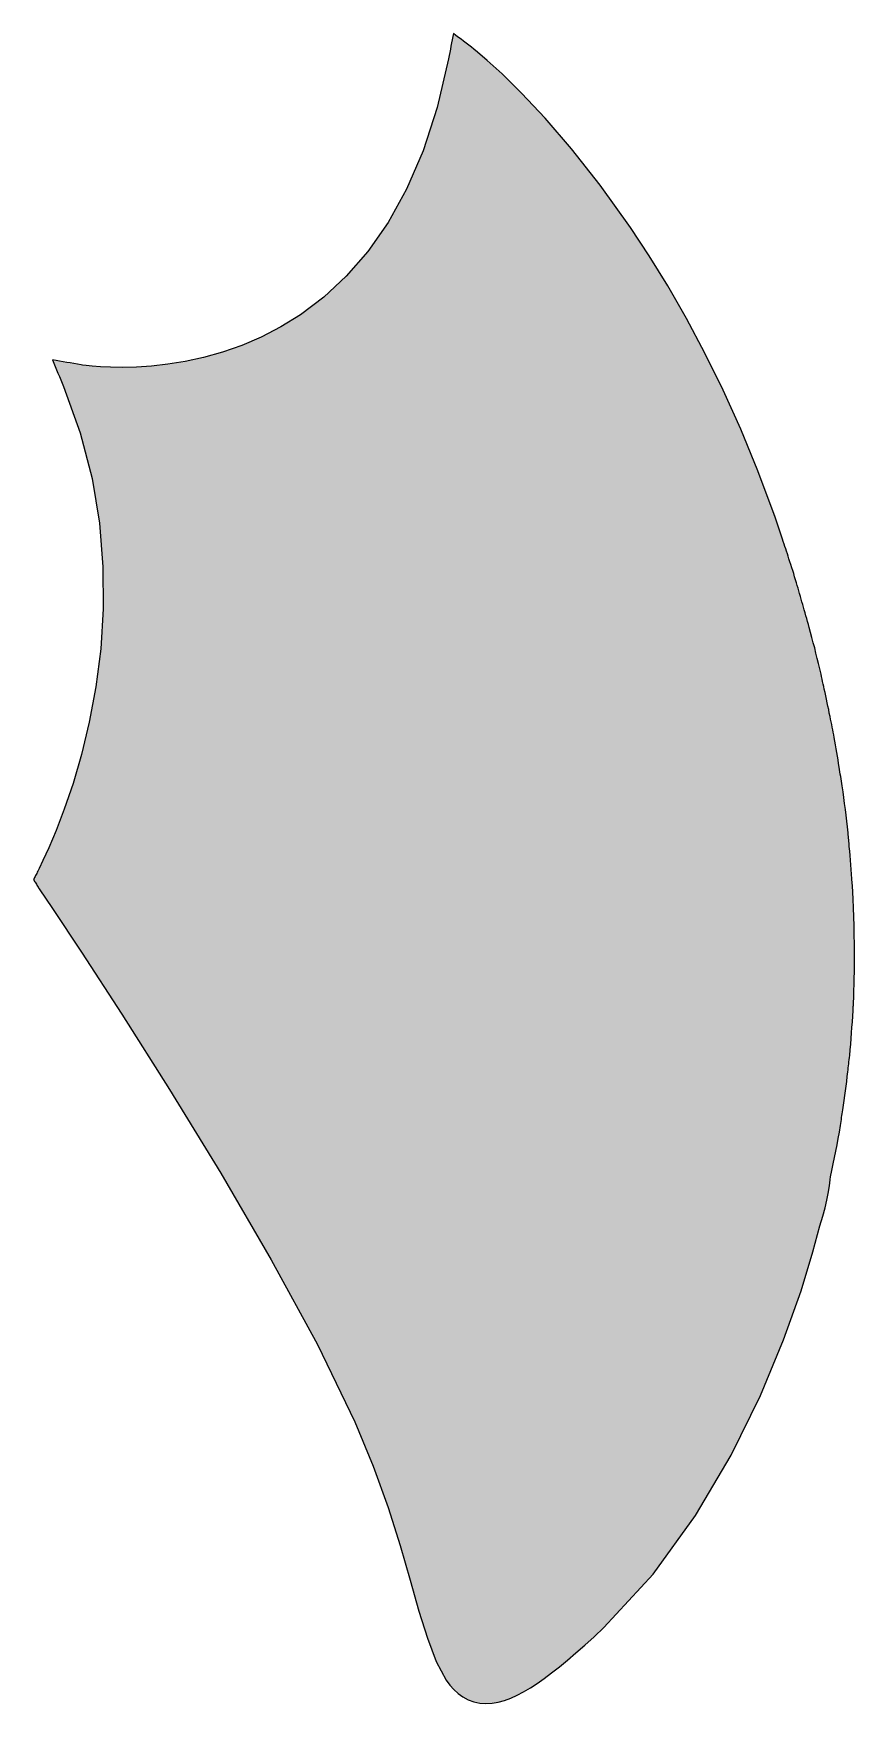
# Model space of a CAD drawing. Extents: x 26.3 to 35.4, y 57.9 to 76.4.
import ezdxf

# ---------------------------------------------------------------- set-up
doc = ezdxf.new("R2010")
doc.units = 0
doc.header["$MEASUREMENT"] = 0
doc.layers.add('HANE', color=7, linetype='CONTINUOUS')

msp = doc.modelspace()

# ---------------------------------------------------------------- hatches: boundary and pattern name
at = {"layer": 'HANE'}
h = msp.add_hatch(color=152, dxfattribs=at)
h.dxf.hatch_style = 2
h.paths.add_polyline_path([(35.379, 66.818), (35.378, 66.843), (35.377, 66.868), (35.375, 66.893), (35.374, 66.917), (35.373, 66.942), (35.371, 66.967), (35.37, 66.992), (35.368, 67.017), (35.365, 67.068), (35.361, 67.119), (35.358, 67.17), (35.354, 67.221), (35.349, 67.272), (35.345, 67.323), (35.341, 67.373), (35.336, 67.424), (35.335, 67.442), (35.333, 67.461), (35.331, 67.479), (35.33, 67.498), (35.328, 67.517), (35.326, 67.536), (35.324, 67.555), (35.322, 67.574), (35.315, 67.64), (35.308, 67.705), (35.3, 67.77), (35.292, 67.835), (35.284, 67.9), (35.276, 67.965), (35.267, 68.029), (35.258, 68.094), (35.253, 68.121), (35.249, 68.147), (35.245, 68.174), (35.241, 68.2), (35.236, 68.225), (35.232, 68.251), (35.228, 68.277), (35.223, 68.302), (35.217, 68.343), (35.211, 68.384), (35.204, 68.425), (35.197, 68.465), (35.19, 68.506), (35.183, 68.547), (35.175, 68.588), (35.168, 68.629), (35.163, 68.658), (35.157, 68.687), (35.152, 68.716), (35.146, 68.745), (35.141, 68.774), (35.135, 68.803), (35.129, 68.833), (35.123, 68.862), (35.115, 68.9), (35.108, 68.939), (35.1, 68.977), (35.092, 69.015), (35.084, 69.053), (35.076, 69.091), (35.068, 69.128), (35.059, 69.166), (35.053, 69.193), (35.047, 69.22), (35.041, 69.248), (35.035, 69.276), (35.029, 69.304), (35.023, 69.332), (35.016, 69.361), (35.009, 69.39), (34.995, 69.448), (34.981, 69.505), (34.967, 69.563), (34.953, 69.62), (34.938, 69.677), (34.923, 69.734), (34.908, 69.791), (34.893, 69.848), (34.884, 69.881), (34.875, 69.913), (34.866, 69.945), (34.857, 69.977), (34.847, 70.009), (34.838, 70.04), (34.829, 70.071), (34.821, 70.101), (34.812, 70.131), (34.804, 70.161), (34.795, 70.191), (34.787, 70.221), (34.778, 70.251), (34.769, 70.281), (34.761, 70.311), (34.752, 70.341), (34.741, 70.375), (34.731, 70.408), (34.721, 70.442), (34.71, 70.475), (34.7, 70.508), (34.689, 70.542), (34.679, 70.574), (34.668, 70.607), (34.66, 70.634), (34.651, 70.662), (34.642, 70.689), (34.633, 70.716), (34.624, 70.742), (34.615, 70.769), (34.606, 70.796), (34.598, 70.822), (34.587, 70.855), (34.576, 70.888), (34.565, 70.922), (34.554, 70.955), (34.542, 70.988), (34.531, 71.022), (34.519, 71.055), (34.508, 71.088), (34.507, 71.089), (34.507, 71.09), (34.507, 71.091), (34.506, 71.092), (34.506, 71.093), (34.506, 71.094), (34.505, 71.095), (34.505, 71.096), (34.325, 71.58), (34.136, 72.039), (33.941, 72.472), (33.74, 72.881), (33.535, 73.264), (33.329, 73.624), (33.123, 73.958), (32.918, 74.269), (32.582, 74.739), (32.265, 75.142), (31.973, 75.481), (31.715, 75.756), (31.5, 75.968), (31.335, 76.119), (31.228, 76.21), (31.188, 76.243), (31.16, 76.264), (31.131, 76.286), (31.103, 76.308), (31.074, 76.33), (31.046, 76.352), (31.018, 76.373), (30.989, 76.395), (30.961, 76.417), (30.954, 76.382), (30.948, 76.347), (30.941, 76.312), (30.934, 76.277), (30.928, 76.242), (30.921, 76.207), (30.914, 76.172), (30.908, 76.137), (30.781, 75.596), (30.625, 75.117), (30.443, 74.694), (30.238, 74.325), (30.015, 74.006), (29.777, 73.732), (29.527, 73.5), (29.271, 73.305), (29.055, 73.171), (28.838, 73.058), (28.622, 72.965), (28.408, 72.891), (28.2, 72.832), (27.998, 72.788), (27.806, 72.757), (27.624, 72.736), (27.457, 72.725), (27.306, 72.722), (27.173, 72.724), (27.061, 72.729), (26.97, 72.737), (26.903, 72.744), (26.861, 72.749), (26.846, 72.751), (26.806, 72.758), (26.767, 72.765), (26.727, 72.772), (26.688, 72.779), (26.648, 72.786), (26.608, 72.793), (26.569, 72.8), (26.529, 72.807), (26.544, 72.77), (26.56, 72.733), (26.575, 72.696), (26.591, 72.658), (26.606, 72.621), (26.622, 72.584), (26.637, 72.547), (26.652, 72.51), (26.837, 71.999), (26.967, 71.494), (27.049, 70.999), (27.088, 70.518), (27.091, 70.054), (27.063, 69.61), (27.009, 69.191), (26.936, 68.8), (26.85, 68.442), (26.757, 68.12), (26.661, 67.838), (26.571, 67.6), (26.49, 67.409), (26.425, 67.268), (26.383, 67.18), (26.368, 67.15), (26.362, 67.139), (26.356, 67.127), (26.35, 67.116), (26.344, 67.105), (26.338, 67.094), (26.332, 67.083), (26.326, 67.072), (26.32, 67.061), (26.326, 67.05), (26.333, 67.039), (26.339, 67.028), (26.346, 67.017), (26.352, 67.007), (26.359, 66.996), (26.365, 66.985), (26.372, 66.974), (26.373, 66.973), (26.373, 66.972), (26.374, 66.97), (26.376, 66.968), (26.377, 66.966), (26.379, 66.963), (26.38, 66.961), (26.382, 66.957), (26.531, 66.737), (26.85, 66.256), (27.296, 65.57), (27.823, 64.737), (28.389, 63.813), (28.948, 62.854), (29.458, 61.918), (29.873, 61.06), (30.075, 60.571), (30.239, 60.114), (30.371, 59.694), (30.483, 59.311), (30.58, 58.968), (30.674, 58.668), (30.772, 58.412), (30.882, 58.203), (30.92, 58.15), (30.964, 58.101), (31.012, 58.057), (31.066, 58.019), (31.124, 57.988), (31.186, 57.964), (31.252, 57.95), (31.32, 57.945), (31.389, 57.949), (31.457, 57.961), (31.526, 57.979), (31.595, 58.005), (31.665, 58.037), (31.737, 58.075), (31.811, 58.119), (31.887, 58.168), (31.965, 58.223), (32.046, 58.285), (32.132, 58.352), (32.221, 58.426), (32.314, 58.506), (32.412, 58.592), (32.515, 58.685), (32.622, 58.785), (33.168, 59.377), (33.637, 60.025), (34.031, 60.694), (34.354, 61.353), (34.61, 61.969), (34.803, 62.509), (34.934, 62.94), (35.009, 63.23), (35.042, 63.335), (35.068, 63.429), (35.088, 63.513), (35.103, 63.587), (35.114, 63.65), (35.121, 63.701), (35.126, 63.742), (35.128, 63.771), (35.143, 63.842), (35.158, 63.913), (35.173, 63.984), (35.187, 64.054), (35.2, 64.125), (35.213, 64.196), (35.226, 64.266), (35.238, 64.337), (35.241, 64.36), (35.245, 64.382), (35.248, 64.404), (35.251, 64.426), (35.255, 64.448), (35.258, 64.469), (35.261, 64.49), (35.264, 64.511), (35.271, 64.563), (35.279, 64.616), (35.286, 64.669), (35.294, 64.721), (35.3, 64.774), (35.307, 64.827), (35.313, 64.879), (35.32, 64.932), (35.322, 64.954), (35.325, 64.976), (35.327, 64.998), (35.33, 65.021), (35.332, 65.043), (35.335, 65.066), (35.337, 65.089), (35.34, 65.112), (35.345, 65.174), (35.351, 65.237), (35.356, 65.299), (35.361, 65.362), (35.365, 65.424), (35.37, 65.487), (35.373, 65.549), (35.377, 65.612), (35.377, 65.618), (35.378, 65.626), (35.378, 65.634), (35.379, 65.644), (35.38, 65.654), (35.381, 65.665), (35.381, 65.678), (35.382, 65.691), (35.385, 65.76), (35.387, 65.83), (35.39, 65.899), (35.391, 65.969), (35.392, 66.038), (35.393, 66.108), (35.394, 66.178), (35.394, 66.247), (35.394, 66.27), (35.393, 66.293), (35.393, 66.316), (35.393, 66.339), (35.392, 66.361), (35.392, 66.383), (35.391, 66.405), (35.391, 66.426), (35.39, 66.475), (35.389, 66.525), (35.388, 66.574), (35.386, 66.622), (35.385, 66.671), (35.383, 66.72), (35.381, 66.769)])

# ---------------------------------------------------------------- linework, layer by layer
msp.add_lwpolyline([(35.379, 66.818), (35.378, 66.843), (35.377, 66.868), (35.375, 66.893), (35.374, 66.917), (35.373, 66.942), (35.371, 66.967), (35.37, 66.992), (35.368, 67.017), (35.365, 67.068), (35.361, 67.119), (35.358, 67.17), (35.354, 67.221), (35.349, 67.272), (35.345, 67.323), (35.341, 67.373), (35.336, 67.424), (35.335, 67.442), (35.333, 67.461), (35.331, 67.479), (35.33, 67.498), (35.328, 67.517), (35.326, 67.536), (35.324, 67.555), (35.322, 67.574), (35.315, 67.64), (35.308, 67.705), (35.3, 67.77), (35.292, 67.835), (35.284, 67.9), (35.276, 67.965), (35.267, 68.029), (35.258, 68.094), (35.253, 68.121), (35.249, 68.147), (35.245, 68.174), (35.241, 68.2), (35.236, 68.225), (35.232, 68.251), (35.228, 68.277), (35.223, 68.302), (35.217, 68.343), (35.211, 68.384), (35.204, 68.425), (35.197, 68.465), (35.19, 68.506), (35.183, 68.547), (35.175, 68.588), (35.168, 68.629), (35.163, 68.658), (35.157, 68.687), (35.152, 68.716), (35.146, 68.745), (35.141, 68.774), (35.135, 68.803), (35.129, 68.833), (35.123, 68.862), (35.115, 68.9), (35.108, 68.939), (35.1, 68.977), (35.092, 69.015), (35.084, 69.053), (35.076, 69.091), (35.068, 69.128), (35.059, 69.166), (35.053, 69.193), (35.047, 69.22), (35.041, 69.248), (35.035, 69.276), (35.029, 69.304), (35.023, 69.332), (35.016, 69.361), (35.009, 69.39), (34.995, 69.448), (34.981, 69.505), (34.967, 69.563), (34.953, 69.62), (34.938, 69.677), (34.923, 69.734), (34.908, 69.791), (34.893, 69.848), (34.884, 69.881), (34.875, 69.913), (34.866, 69.945), (34.857, 69.977), (34.847, 70.009), (34.838, 70.04), (34.829, 70.071), (34.821, 70.101), (34.812, 70.131), (34.804, 70.161), (34.795, 70.191), (34.787, 70.221), (34.778, 70.251), (34.769, 70.281), (34.761, 70.311), (34.752, 70.341), (34.741, 70.375), (34.731, 70.408), (34.721, 70.442), (34.71, 70.475), (34.7, 70.508), (34.689, 70.542), (34.679, 70.574), (34.668, 70.607), (34.66, 70.634), (34.651, 70.662), (34.642, 70.689), (34.633, 70.716), (34.624, 70.742), (34.615, 70.769), (34.606, 70.796), (34.598, 70.822), (34.587, 70.855), (34.576, 70.888), (34.565, 70.922), (34.554, 70.955), (34.542, 70.988), (34.531, 71.022), (34.519, 71.055), (34.508, 71.088), (34.507, 71.089), (34.507, 71.09), (34.507, 71.091), (34.506, 71.092), (34.506, 71.093), (34.506, 71.094), (34.505, 71.095), (34.505, 71.096), (34.325, 71.58), (34.136, 72.039), (33.941, 72.472), (33.74, 72.881), (33.535, 73.264), (33.329, 73.624), (33.123, 73.958), (32.918, 74.269), (32.582, 74.739), (32.265, 75.142), (31.973, 75.481), (31.715, 75.756), (31.5, 75.968), (31.335, 76.119), (31.228, 76.21), (31.188, 76.243), (31.16, 76.264), (31.131, 76.286), (31.103, 76.308), (31.074, 76.33), (31.046, 76.352), (31.018, 76.373), (30.989, 76.395), (30.961, 76.417), (30.954, 76.382), (30.948, 76.347), (30.941, 76.312), (30.934, 76.277), (30.928, 76.242), (30.921, 76.207), (30.914, 76.172), (30.908, 76.137), (30.781, 75.596), (30.625, 75.117), (30.443, 74.694), (30.238, 74.325), (30.015, 74.006), (29.777, 73.732), (29.527, 73.5), (29.271, 73.305), (29.055, 73.171), (28.838, 73.058), (28.622, 72.965), (28.408, 72.891), (28.2, 72.832), (27.998, 72.788), (27.806, 72.757), (27.624, 72.736), (27.457, 72.725), (27.306, 72.722), (27.173, 72.724), (27.061, 72.729), (26.97, 72.737), (26.903, 72.744), (26.861, 72.749), (26.846, 72.751), (26.806, 72.758), (26.767, 72.765), (26.727, 72.772), (26.688, 72.779), (26.648, 72.786), (26.608, 72.793), (26.569, 72.8), (26.529, 72.807), (26.544, 72.77), (26.56, 72.733), (26.575, 72.696), (26.591, 72.658), (26.606, 72.621), (26.622, 72.584), (26.637, 72.547), (26.652, 72.51), (26.837, 71.999), (26.967, 71.494), (27.049, 70.999), (27.088, 70.518), (27.091, 70.054), (27.063, 69.61), (27.009, 69.191), (26.936, 68.8), (26.85, 68.442), (26.757, 68.12), (26.661, 67.838), (26.571, 67.6), (26.49, 67.409), (26.425, 67.268), (26.383, 67.18), (26.368, 67.15), (26.362, 67.139), (26.356, 67.127), (26.35, 67.116), (26.344, 67.105), (26.338, 67.094), (26.332, 67.083), (26.326, 67.072), (26.32, 67.061), (26.326, 67.05), (26.333, 67.039), (26.339, 67.028), (26.346, 67.017), (26.352, 67.007), (26.359, 66.996), (26.365, 66.985), (26.372, 66.974), (26.373, 66.973), (26.373, 66.972), (26.374, 66.97), (26.376, 66.968), (26.377, 66.966), (26.379, 66.963), (26.38, 66.961), (26.382, 66.957), (26.531, 66.737), (26.85, 66.256), (27.296, 65.57), (27.823, 64.737), (28.389, 63.813), (28.948, 62.854), (29.458, 61.918), (29.873, 61.06), (30.075, 60.571), (30.239, 60.114), (30.371, 59.694), (30.483, 59.311), (30.58, 58.968), (30.674, 58.668), (30.772, 58.412), (30.882, 58.203), (30.92, 58.15), (30.964, 58.101), (31.012, 58.057), (31.066, 58.019), (31.124, 57.988), (31.186, 57.964), (31.252, 57.95), (31.32, 57.945), (31.389, 57.949), (31.457, 57.961), (31.526, 57.979), (31.595, 58.005), (31.665, 58.037), (31.737, 58.075), (31.811, 58.119), (31.887, 58.168), (31.965, 58.223), (32.046, 58.285), (32.132, 58.352), (32.221, 58.426), (32.314, 58.506), (32.412, 58.592), (32.515, 58.685), (32.622, 58.785), (33.168, 59.377), (33.637, 60.025), (34.031, 60.694), (34.354, 61.353), (34.61, 61.969), (34.803, 62.509), (34.934, 62.94), (35.009, 63.23), (35.042, 63.335), (35.068, 63.429), (35.088, 63.513), (35.103, 63.587), (35.114, 63.65), (35.121, 63.701), (35.126, 63.742), (35.128, 63.771), (35.143, 63.842), (35.158, 63.913), (35.173, 63.984), (35.187, 64.054), (35.2, 64.125), (35.213, 64.196), (35.226, 64.266), (35.238, 64.337), (35.241, 64.36), (35.245, 64.382), (35.248, 64.404), (35.251, 64.426), (35.255, 64.448), (35.258, 64.469), (35.261, 64.49), (35.264, 64.511), (35.271, 64.563), (35.279, 64.616), (35.286, 64.669), (35.294, 64.721), (35.3, 64.774), (35.307, 64.827), (35.313, 64.879), (35.32, 64.932), (35.322, 64.954), (35.325, 64.976), (35.327, 64.998), (35.33, 65.021), (35.332, 65.043), (35.335, 65.066), (35.337, 65.089), (35.34, 65.112), (35.345, 65.174), (35.351, 65.237), (35.356, 65.299), (35.361, 65.362), (35.365, 65.424), (35.37, 65.487), (35.373, 65.549), (35.377, 65.612), (35.377, 65.618), (35.378, 65.626), (35.378, 65.634), (35.379, 65.644), (35.38, 65.654), (35.381, 65.665), (35.381, 65.678), (35.382, 65.691), (35.385, 65.76), (35.387, 65.83), (35.39, 65.899), (35.391, 65.969), (35.392, 66.038), (35.393, 66.108), (35.394, 66.178), (35.394, 66.247), (35.394, 66.27), (35.393, 66.293), (35.393, 66.316), (35.393, 66.339), (35.392, 66.361), (35.392, 66.383), (35.391, 66.405), (35.391, 66.426), (35.39, 66.475), (35.389, 66.525), (35.388, 66.574), (35.386, 66.622), (35.385, 66.671), (35.383, 66.72), (35.381, 66.769), (35.379, 66.818), (35.379, 66.818)], dxfattribs=at)

doc.saveas('drawing.dxf')
